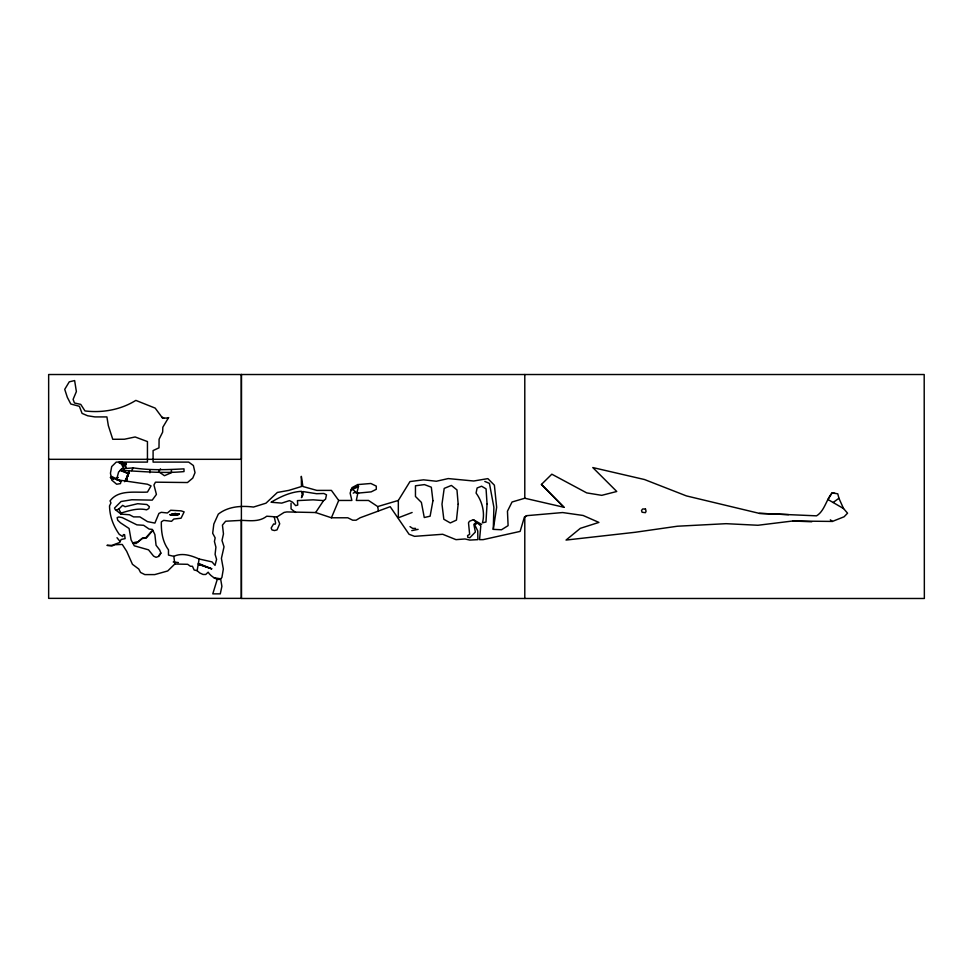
<?xml version="1.0" encoding="UTF-8"?>
<svg xmlns="http://www.w3.org/2000/svg" width="973" height="973" viewBox="0 0 973 973"><rect width="100%" height="100%" fill="white"/><g stroke="black" fill="none" stroke-linecap="round" stroke-linejoin="round"><path stroke-width="1.46" d="M477.062 522.756L474.812 525.019L477.755 530.954L477.877 539.65L469.813 540.088L465.009 538.969L456.009 539.65L442.691 534.274L414.534 536.342L409.061 534.274L390.197 506.69L360.095 517.782L356.118 520.202L352.7 520.202L347.799 517.782L331.416 517.782L315.641 512.54L286.828 511.932L284.104 512.418L276.952 516.955L266.772 516.213C259.28 522.112 250.134 520.628 241.389 520.36L241.389 598.359L48.65 598.359L48.65 374.52L924.192 374.52L924.35 598.48L241.389 598.48L241.389 374.52L241.389 459.317L48.65 459.317M834.931 493.36L832.085 492.91C826.235 499.794 824.411 511.202 816.529 515.836L759.293 513.367L686.403 495.902L644.527 479.543L592.776 467.551L616.76 491.487L601.74 495.342L586.719 492.897L551.825 474.192L541.426 484.445L563.963 507.274L524.788 498.237L512.053 501.995L507.456 511.202L508.101 525.639L501.484 529.762L493.275 529.361L493.883 507.274L489.431 483.374L484.797 481.428M125.541 467.137L125.894 463.416M493.275 529.361L496.656 507.274L494.381 485.186L487.862 478.619L473.717 481.003L448.225 478.57L436.366 481.246L423.523 479.835L409.986 481.562L398.334 500.45L398.334 517.782L412.126 512.491M241.389 520.36L225.651 521.224L222.44 525.104L223.462 533.897L222.002 540.489L224.021 546.814L221.406 558.393L223.328 569.059L221.905 577.5L220.616 578.826C218.439 581.465 209.973 575.797 208.173 572.185L205.741 574.471L203.041 574.471L199.745 572.951L197.142 570.664L198.249 564.145L211.603 568.791L198.249 564.145M167.49 418.062L168.56 417.624L162.832 427.232L162.649 432.121L159.098 439.224L158.988 447.835L153.089 450.572L153.089 462.102L188.665 462.102L193.384 465.532L195.014 472.671L192.776 478.084L187.473 482.535L155.485 482.17L153.941 484.955L156.422 494.406L152.238 500.134L131.878 499.757L121.066 501.509L114.534 508.04L115.191 509.548L121.017 514.121L129.482 514.753L133.544 516.894L139.893 516.894L147.507 521.637L154.889 523.085L158.915 513.428L161.263 512.321L167.429 512.99L170.689 510.253L181.087 510.861L184.14 511.859L181.063 518.22L173.875 519.023L171.528 521.321L163.695 520.373L161.36 521.82C161.092 531.586 162.479 541.766 168.475 549.806L168.475 555.072L173.839 556.325C182.279 552.469 191.243 555.534 199.124 558.989L198.383 563.379L199.331 565.228L199.562 564.012L198.383 563.379L211.603 568.791M126.502 480.601L128.108 472.854L128.521 473.669L124.69 481.696L128.144 475.104M126.575 480.443L128.217 473.194L125.955 480.82M199.124 558.989L212.029 561.895L215.033 565.398L216.59 559.402L215.094 554.306L215.909 547.191L214.425 541.499L215.155 537.874L212.686 533.265L213.829 524.033L218.305 514.133C228.254 506.337 241.389 505.534 253.491 507.055L265.97 503.187L277.366 492.447L288.774 490.392L301.448 486.536L301.314 476.332L302.907 486.5L316.821 490.392L331.416 490.392L338.701 500.45L351.873 500.45L350.134 493.129L351.946 487.68L357.675 484.59L358.514 486.342L356.799 493.129L354.804 492.326L353.223 493.153M217.429 578.826L212.783 593.858L220.287 593.858L221.893 586.318L220.616 578.826L213.792 577.707M116.517 479.75L118.633 471.929L119.582 471.175M167.952 418.062L162.552 418.062L162.746 417.453L163.732 418.062M126.076 480.686L128.035 475.067M331.416 517.782L338.701 500.45M197.142 570.664L194.138 570.008L192.459 566.274L190.416 566.274L187.68 564.304L174.812 564.024L167.733 570.956L154.743 574.593L144.819 574.593L140.55 572.465L138.786 569.047L132.45 564.304L126.697 551.314L122.257 544.442L114.911 544.722L111.944 545.999L106.945 545.354L111.944 545.354L119.533 542.545L121.126 539.492L125.116 538.628L124.568 534.639L123.389 534.639L122.732 536.561L119.241 534.311C113.367 525.87 109.73 516.602 109.523 505.924L110.958 502.944L110.058 500.876C118.536 489.358 135.077 492.849 147.446 492.083L151.046 485.916L147.446 484.226L121.333 480.407L120.433 483.605L116.651 484.226L111.7 480.066L110.46 473.17L111.7 466.566L116.249 462.102L147.446 462.102L147.446 441.572L135.138 436.974L124.41 439.237L112.759 439.285L108.331 425.602L106.908 416.918L94.965 416.918L87.643 415.775L82.073 413.403L79.385 406.3L70.798 404.014L67.332 397.337L64.729 389.346L69.265 381.83L74.629 380.577L76.38 391.584L73.097 399.392L74.447 402.98L80.747 404.391L84.979 410.934C102.25 413.075 120.737 409.84 135.843 400.389L155.181 408.113L162.552 418.062M160.873 553.114L158.952 556.313L156.033 557.322L153.588 556.118L148.541 549.842L134.262 545.792L131.087 539.893L129.081 528.497L120.482 522.829L117.745 520.263L117.137 517.672L118.73 516.967L122.221 517.6L136.901 524.848L143.627 525.298L149.149 529.081L152.396 529.421L154.877 534.53L156.069 545.257L159.754 550.061L160.873 553.114L158.952 555.425M131.562 470.591L133.35 467.879C150.183 470.458 167.064 469.74 183.994 468.864L184.006 471.577C163.002 473.656 142.301 471.297 121.272 470.482L121.734 468.864L133.35 467.879M315.641 512.54L323.559 500.609L325.566 499.173L326.49 494.807L323.863 493.493L316.566 493.712L302.907 491.56L303.126 494.588L301.484 497.629L302.226 494.539L301.448 491.329C290.635 491.876 280.309 496.753 271.078 502.25L281.744 503.114L289.48 500.609L292.569 502.177L295.646 505.619L297.75 505.072L297.422 500.609L313.16 499.83L323.559 500.609M120.774 469.898L121.747 468.524M160.509 468.864L158.563 471.577L164.437 475.712L171.43 472.708L171.418 469.995M179.251 513.902L175.651 515.216L169.983 514.705L179.251 513.902L175.651 515.216M116.225 509.961L118.791 509.122L122.634 505.352L125.079 506.726L137.655 503.71L146.887 504.513L149.331 506.592L148.833 508.526L146.595 509.828C137.935 507.784 129.154 510.606 121.017 513.075L121.017 514.121M167.624 418.645L168.56 417.624M476.32 522.16L473.851 524.398L475.383 532L469.813 537.777L467.77 537.278L467.587 535.564L469.631 534.347L468.512 522.842L469.436 521.285L473.365 519.716L481.623 524.411M833.143 502.494L838.933 498.261L837.765 493.81L832.085 492.91L827.987 499.514L843.567 508.575L847.556 513.185L844.09 516.785L832.389 521.431L792.63 521.005L757.943 525.262L726.101 523.681L677.439 526.223L635.15 532.28L566.043 540.064L580.322 528.339L598.894 522.416L583.119 515.471L562.637 512.552L526.746 515.666L524.423 517.028L520.129 531.404L483.094 539.65L479.543 539.65L480.808 525.846L473.365 519.716M358.514 486.342L351.217 490.222L351.217 489.419L356.24 486.755L356.24 487.558M177.682 513.902L175.079 513.489L170.725 514.753M526.746 515.666L524.788 517.198L524.788 598.48M418.122 529.348L411.761 530.626M398.334 500.45L377.706 506.556L368.512 500.45L356.3 500.45L357.833 493.129L371.175 491.864L376.283 489.31L376.283 486.123L370.859 483.484L357.675 484.59M132.669 542.849L138.154 541.669L142.313 538.166L145.962 537.582L151.776 531.088L153.077 530.832M153.296 531.27L151.946 531.404L146.157 538.178L142.399 538.458L136.135 543.506L132.924 543.299M162.09 417.453L162.746 417.453M358.599 493.129L356.799 493.129L352.785 489.419M169.983 514.705L178.278 514.912M415.629 528.4L412.661 528.4L409.998 526.624M792.642 521.005L811.75 521.759M759.293 513.367L788.604 514.62M173.23 561.956L178.4 562.576M118.888 462.236L126.429 463.695M120.749 480.407L116.188 479.093L117.587 480.017M119.217 463.112L124.872 464.948L121.394 463.793L123.34 467.94M121.053 481.149L117.392 479.871L120.847 481.197M175.079 513.489L177.366 514.34L173.17 515.009L171.868 513.999M111.64 476.429L120.749 481.003M120.032 462.795L122.756 464.036M110.277 477.475L113.963 479.154L110.703 477.463M119.861 470.336L128.521 473.669L122.039 470.713M121.09 461.737L126.247 464.194M123.741 462.868L126.283 464.145M295.646 512.43L291.049 508.915L291.049 503.223M830.334 519.837L832.402 521.419M541.426 484.445L563.963 507.274M117.003 537.704L120.202 541.669M122.878 463.33L126.247 467.648M118.791 509.122L121.017 513.075M838.921 498.273L843.555 508.575M276.952 516.955L279.713 523.766L277.013 529.92L274.435 530.553L271.954 529.92L271.163 528.011L273.595 523.973L275.079 524.228L275.614 523.097L274.228 516.748M475.554 523.535L475.7 524.167M123.364 466.359L124.082 470.068M377.792 507.14L378.412 511.032M173.839 556.325L174.812 564.024M129.056 472.124L129.239 473.571L129.056 470.555M149.927 470.068L149.939 472.781M524.788 374.52L524.788 498.237M487.047 503.868L485.977 522.039L482.426 522.842C485.174 512.953 482.219 501.302 476.077 493.08L477.111 487.972L481.599 486.22L486.062 488.86L487.047 503.868M645.476 509.025L646.06 511.275L645.427 512.662L642.107 512.26L641.499 510.533L642.642 508.976L645.476 509.025M458.174 504.184L456.471 520.093L450.292 522.939L443.822 519.254L441.985 504.184L444.199 488.397L451.399 485.43L456.969 489.918L458.174 504.184M432.936 500.742L430.115 516.189L424.264 517.527L421.394 502.409L415.459 496.473L415.459 485.782L424.459 484.603L431.319 487.193L432.936 500.742M117.867 477.475L115.349 478.947L117.867 477.475"/></g></svg>
